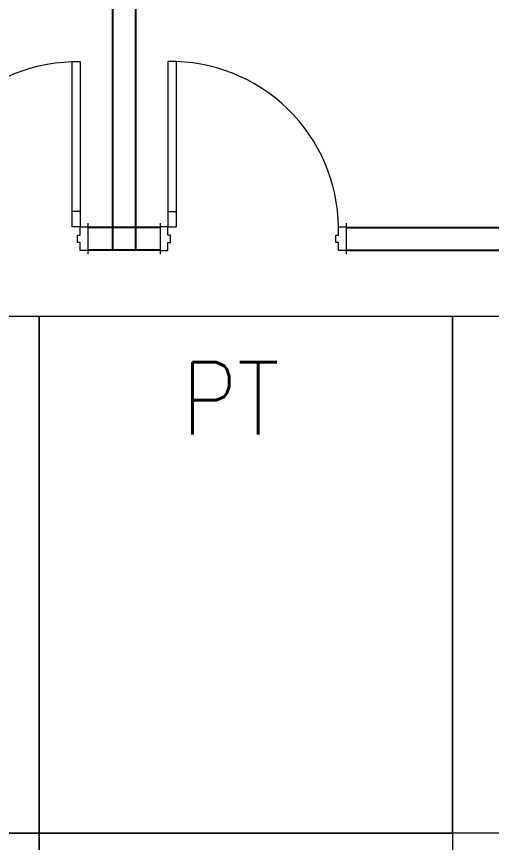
# Model space of a CAD drawing. Header units: inches. Extents: x -86493719 to 430035, y 21644 to 1519532.
# Drawn here: x 53115 to 55412, y 74383 to 78379 of the extents above; entities that cross this region are included whole.
import ezdxf

# ---------------------------------------------------------------- set-up
doc = ezdxf.new("R2010")
doc.units = ezdxf.units.IN
doc.header["$MEASUREMENT"] = 0
for name, color, linetype, lineweight in [('1', 8, 'Continuous', 9), ('DR', 8, 'Continuous', 18), ('t3', 8, 'Continuous', 25), ('windoor', 8, 'Continuous', 18)]:
    doc.layers.add(name, color=color, linetype=linetype, lineweight=lineweight)
doc.layers.add('partition', color=8, linetype='Continuous')
doc.styles.add('LAILA', font='romans.shx', dxfattribs={"width": 0.85})

# ---------------------------------------------------------------- blocks, each defined once
blk = doc.blocks.new('D900')
at = {"layer": 'DR'}
for p, q in [((37.5, 915), (37.5, 115)), ((77.5, 915), (77.5, 115)), ((37.5, 190), (77.5, 190)), ((37.5, 115), (77.5, 115))]:
    blk.add_line(p, q, dxfattribs=at)
at = {"layer": 'DR', "color": 3}
for p, q in [((0, 132.5), (0, -17.5)), ((900, 132.5), (900, -17.5)), ((900, 115), (900, 0))]:
    blk.add_line(p, q, dxfattribs=at)
at = {"layer": 'DR'}
for points in [[(0, 0), (37.5, 0), (37.5, 40), (50, 40), (50, 75), (37.5, 75), (37.5, 115), (0, 115)], [(900, 0), (862.5, 0), (862.5, 40), (850, 40), (850, 75), (862.5, 75), (862.5, 115), (900, 115)]]:
    blk.add_lwpolyline(points, dxfattribs=at)
at = {"layer": 'DR', "color": 8}
blk.add_arc((51.9, 104.3), 810.7, 0.7553, 91.0145, dxfattribs=at)

msp = doc.modelspace()

# ---------------------------------------------------------------- linework, layer by layer
at = {"layer": '1'}
for points in [[(51223.4, 74428.6), (51223.4, 76928.6), (53223.4, 76928.6), (53223.4, 74428.6)], [(53223.4, 74428.6), (53223.4, 76928.6), (55223.4, 76928.6), (55223.4, 74428.6)], [(55223.4, 74428.6), (55223.4, 76928.6), (57223.4, 76928.6), (57223.4, 74428.6)], [(51223.4, 71928.6), (51223.4, 74428.6), (53223.4, 74428.6), (53223.4, 71928.6)], [(53223.4, 71928.6), (53223.4, 74428.6), (55223.4, 74428.6), (55223.4, 71928.6)]]:
    msp.add_lwpolyline(points, close=True, dxfattribs=at)
at = {"layer": 'partition'}
for p, q in [((53579.3, 82228.6), (53579.3, 77248.6)), ((53689.3, 82228.6), (53689.3, 77248.6)), ((53809.3, 77358.6), (53459.3, 77358.6)), ((54709.3, 77358.6), (55674.3, 77358.6)), ((53809.3, 77248.6), (53459.3, 77248.6)), ((54709.3, 77248.6), (55674.3, 77248.6))]:
    msp.add_line(p, q, dxfattribs=at)

# ---------------------------------------------------------------- block references
at = {"layer": 'windoor', "xscale": -1}
msp.add_blockref('D900', (53459.3, 77246.1), dxfattribs=at)
at = {"layer": 'windoor'}
msp.add_blockref('D900', (53809.3, 77246.1), dxfattribs=at)

# ---------------------------------------------------------------- texts
at = {"layer": 't3', "style": 'LAILA', "width": 0.85}
msp.add_text(' PT', height=350, dxfattribs=at).set_placement((53710.4, 76356))

doc.saveas('drawing.dxf')
